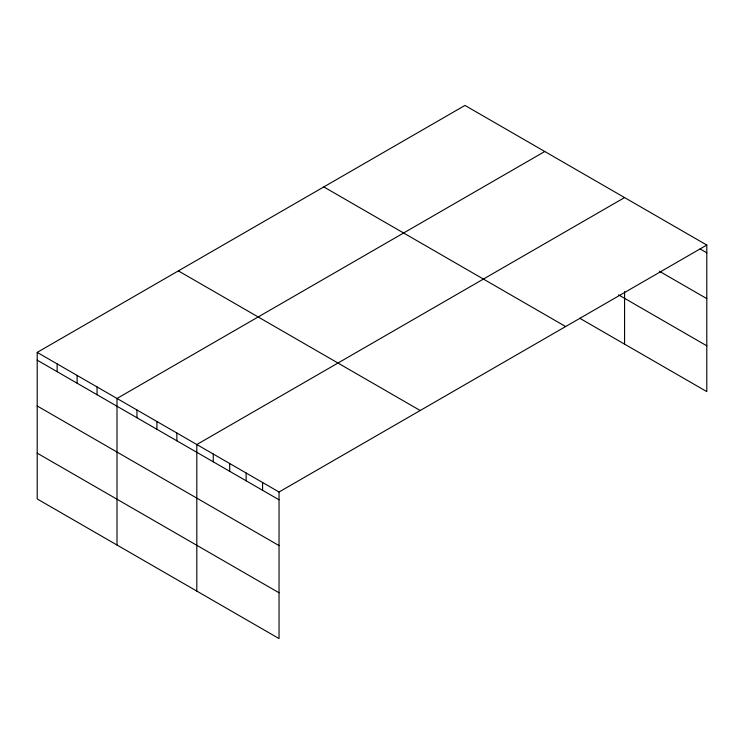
<?xml version="1.0" encoding="UTF-8"?>
<svg xmlns="http://www.w3.org/2000/svg" width="744" height="744" viewBox="0 0 744 744"><rect width="100%" height="100%" fill="white"/><g stroke="black" fill="none" stroke-linecap="round" stroke-linejoin="round"><path stroke-width="1.12" d="M706.8 245.046L279.037 492.007L279.037 638.575L37.2 498.954L37.2 352.386L464.963 105.425L706.8 245.046L706.8 391.614L579.688 318.218M544.775 151.497L117.003 398.468L117.003 545.036M624.579 197.569L196.807 444.54L196.807 591.108M700.03 248.915L706.8 252.821M659.398 271.262L706.8 298.623M618.59 294.884L706.8 345.811M323.807 186.921L565.635 326.542M178.365 270.89L420.193 410.511M37.2 352.386L279.037 492.007M37.2 360.17L279.037 499.791M37.2 405.973L279.037 545.594M37.2 453.161L279.037 592.782M624.579 291.602L624.579 344.137M262.586 482.512L262.586 490.296M246.143 473.026L246.143 480.801M229.701 463.531L229.701 471.305M213.258 454.035L213.258 461.819M176.858 433.017L176.858 440.801M156.91 421.504L156.91 429.288M136.952 409.981L136.952 417.765M97.055 386.945L97.055 394.729M77.106 375.422L77.106 383.207M57.149 363.909L57.149 371.693"/></g></svg>
